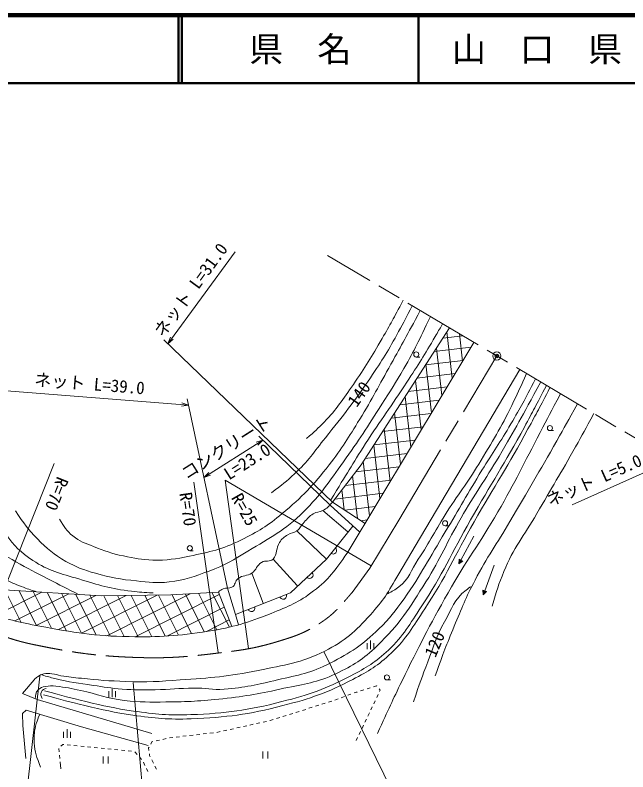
# Model space of a CAD drawing. Units: millimetres, scale not verified. Extents: x 40000 to 680000, y 20000 to 380000.
# Drawn here: x 273763 to 363711, y 269022 to 380000 of the extents above; entities that cross this region are included whole.
import ezdxf
from ezdxf.enums import TextEntityAlignment as Align

# ---------------------------------------------------------------- set-up
doc = ezdxf.new("R2010")
doc.units = ezdxf.units.MM
doc.header["$LTSCALE"] = 1000
doc.header["$PDMODE"] = 32
doc.header["$PDSIZE"] = 500
doc.linetypes.add('CHAIN', pattern=[18.5, 12, -1.5, 3.5, -1.5])
for name, color, linetype, lineweight in [('M-BGD', 7, 'Continuous', 13), ('M-BMK', 2, 'CHAIN', 13), ('M-BMK-SRVR', 3, 'Continuous', 13), ('M-STR-HTXT', 7, 'Continuous', 13), ('M-TTL', 2, 'Continuous', 140), ('M-TTL-LINE', 7, 'Continuous', 50), ('M-TTL-TXT', 7, 'Continuous', 13)]:
    doc.layers.add(name, color=color, linetype=linetype, lineweight=lineweight)
doc.layers.add('M-OTRS', color=6, linetype='Continuous')
doc.styles.add('ＭＳ ゴシック', font='')
doc.styles.get('ＭＳ ゴシック').set_extended_font_data('MS Gothic')

msp = doc.modelspace()

# ---------------------------------------------------------------- linework, layer by layer
at = {"layer": 'M-BGD'}
for p, q in [((324543, 314072), (337521, 334143)), ((339464, 332991), (336555, 332649)), ((337933, 326738), (337134, 333544)), ((339449, 329258), (338977, 333279)), ((322513, 301115), (341109, 332015)), ((340692, 331322), (335287, 330688)), ((336416, 324218), (335600, 331172)), ((332653, 329860), (333153, 329860)), ((339518, 329372), (334019, 328727)), ((334900, 321698), (334066, 328799)), ((332464, 302135), (347853, 328014)), ((338345, 327422), (332751, 326765)), ((333383, 319178), (332532, 326427)), ((337171, 325472), (331482, 324804)), ((331867, 316658), (330998, 324055)), ((335997, 323522), (330214, 322843)), ((334824, 321572), (328946, 320881)), ((330350, 314138), (329465, 321683)), ((333650, 319621), (327678, 318920)), ((328834, 311618), (327931, 319311)), ((352271, 319070), (352771, 319070)), ((332477, 317671), (326410, 316959)), ((327317, 309099), (326397, 316939)), ((331303, 315721), (325141, 314998)), ((320344, 308572), (324543, 314072)), ((325801, 306579), (324863, 314567)), ((330129, 313771), (323740, 313021)), ((324037, 306167), (323300, 312444)), ((328956, 311821), (322220, 311030)), ((327782, 309871), (320700, 309039)), ((322075, 307445), (321729, 310387)), ((325126, 305457), (320344, 308572)), ((324340, 304151), (319993, 308157)), ((326608, 307920), (322148, 307397)), ((318918, 307340), (322624, 304218)), ((325435, 305970), (324506, 305861)), ((315120, 304353), (319470, 300218)), ((336878, 305102), (337378, 305102)), ((341119, 303593), (339204, 300081)), ((330085, 298078), (332464, 302135)), ((299407, 301452), (299907, 301452)), ((311631, 300234), (315181, 296341)), ((338940, 300225), (338916, 299554)), ((339204, 300081), (338916, 299554)), ((338916, 299554), (339467, 299938)), ((339186, 300091), (338918, 299599)), ((339169, 300100), (338920, 299644)), ((339151, 300110), (338921, 299689)), ((339134, 300120), (338923, 299733)), ((339116, 300129), (338924, 299778)), ((339098, 300139), (338926, 299823)), ((339081, 300148), (338928, 299867)), ((339063, 300158), (338929, 299912)), ((339046, 300167), (338931, 299957)), ((339028, 300177), (338932, 300001)), ((339011, 300187), (338934, 300046)), ((338993, 300196), (338936, 300091)), ((338976, 300206), (338937, 300135)), ((338958, 300215), (338939, 300180)), ((339467, 299938), (338940, 300225)), ((339221, 300072), (338953, 299580)), ((339239, 300062), (338990, 299606)), ((339256, 300052), (339027, 299631)), ((339274, 300043), (339063, 299657)), ((339292, 300033), (339100, 299682)), ((339309, 300024), (339137, 299708)), ((339327, 300014), (339173, 299733)), ((339300, 300257), (339204, 300081)), ((339344, 300005), (339210, 299759)), ((339362, 299995), (339247, 299784)), ((339379, 299985), (339284, 299810)), ((339397, 299976), (339320, 299835)), ((339414, 299966), (339357, 299861)), ((339432, 299957), (339394, 299886)), ((339450, 299947), (339430, 299912)), ((344084, 299322), (342696, 295571)), ((308511, 298180), (310189, 293785)), ((277698, 295389), (270863, 291955)), ((272171, 295730), (286392, 294852)), ((274651, 290941), (272247, 295725)), ((276894, 290486), (274326, 295597)), ((279112, 290080), (276405, 295469)), ((281319, 289695), (278484, 295340)), ((283501, 289363), (280563, 295212)), ((296642, 294961), (303598, 295392)), ((303390, 289868), (300706, 295213)), ((305216, 290245), (302659, 295334)), ((303598, 295392), (305583, 290338)), ((304946, 295973), (306120, 292118)), ((342978, 295467), (342415, 295675)), ((342415, 295675), (342488, 295008)), ((342434, 295668), (342420, 295630)), ((342452, 295661), (342425, 295586)), ((342471, 295654), (342429, 295541)), ((342490, 295647), (342434, 295497)), ((342509, 295640), (342439, 295453)), ((342527, 295633), (342444, 295408)), ((342546, 295626), (342449, 295364)), ((342565, 295619), (342454, 295319)), ((342584, 295612), (342459, 295275)), ((342602, 295605), (342464, 295230)), ((342621, 295598), (342468, 295186)), ((342640, 295592), (342473, 295141)), ((342659, 295585), (342478, 295097)), ((342677, 295578), (342483, 295052)), ((342696, 295571), (342488, 295008)), ((342488, 295008), (342978, 295467)), ((342715, 295564), (342521, 295039)), ((342734, 295557), (342553, 295069)), ((342752, 295550), (342586, 295100)), ((342771, 295543), (342619, 295130)), ((342790, 295536), (342651, 295161)), ((342809, 295529), (342684, 295191)), ((342766, 295758), (342696, 295571)), ((342827, 295522), (342716, 295222)), ((342846, 295515), (342749, 295253)), ((342865, 295508), (342782, 295283)), ((342884, 295501), (342814, 295314)), ((342903, 295494), (342847, 295344)), ((342921, 295487), (342880, 295375)), ((342940, 295480), (342912, 295405)), ((342959, 295474), (342945, 295436)), ((281666, 295144), (273727, 291156)), ((285634, 294899), (276861, 290492)), ((290074, 294891), (280134, 289898)), ((285641, 289112), (282641, 295084)), ((294626, 294940), (283519, 289360)), ((287736, 288951), (284720, 294955)), ((286392, 294852), (296642, 294961)), ((289794, 288866), (286784, 294856)), ((299473, 295136), (287223, 288983)), ((291824, 288833), (288788, 294878)), ((293833, 288845), (290792, 294899)), ((303736, 295040), (291406, 288846)), ((295810, 288919), (292795, 294920)), ((297749, 289069), (294799, 294941)), ((299653, 289289), (296799, 294971)), ((301532, 289559), (298752, 295092)), ((304470, 293170), (296043, 288937)), ((306120, 292118), (306557, 290588)), ((305204, 291301), (301839, 289610)), ((325431, 287022), (325431, 287897)), ((325931, 287022), (325931, 288272)), ((326431, 287022), (326431, 287897)), ((319127, 286580), (330380, 263591)), ((274822, 280537), (276541, 282519)), ((291076, 282113), (293182, 258068)), ((328345, 282495), (328845, 282495)), ((287495, 279959), (287495, 280834)), ((287995, 279959), (287995, 281209)), ((288495, 279959), (288495, 280834)), ((324468, 280906), (324945, 281055)), ((325423, 281203), (325900, 281352)), ((326378, 281500), (326789, 281628)), ((326789, 281628), (326837, 281578)), ((327183, 281217), (327370, 281022)), ((327370, 281022), (327271, 280815)), ((276990, 279623), (274822, 280537)), ((320702, 279561), (321171, 279732)), ((321641, 279904), (322111, 280076)), ((322580, 280247), (323050, 280419)), ((323519, 280591), (323905, 280731)), ((323905, 280731), (323990, 280758)), ((327056, 280363), (326840, 279912)), ((293827, 274666), (276990, 279623)), ((317846, 278642), (318323, 278793)), ((318799, 278944), (319276, 279095)), ((319753, 279245), (320230, 279396)), ((326195, 278558), (325979, 278107)), ((326625, 279461), (326410, 279010)), ((274837, 277589), (275368, 278063)), ((274892, 275810), (274837, 277589)), ((275368, 278063), (283506, 275613)), ((314032, 277436), (314509, 277587)), ((314986, 277738), (315462, 277889)), ((315939, 278039), (316416, 278190)), ((316892, 278341), (317369, 278492)), ((325764, 277656), (325549, 277205)), ((310195, 276319), (310683, 276426)), ((311171, 276534), (311190, 276538)), ((311190, 276538), (311648, 276683)), ((312125, 276834), (312602, 276984)), ((313079, 277135), (313555, 277286)), ((325333, 276753), (325118, 276302)), ((275353, 270988), (274892, 275810)), ((281380, 274032), (281380, 275282)), ((283506, 275613), (293271, 272899)), ((305312, 275244), (305800, 275351)), ((306288, 275459), (306776, 275566)), ((307265, 275674), (307753, 275781)), ((308241, 275889), (308730, 275996)), ((309218, 276104), (309706, 276211)), ((324903, 275851), (324687, 275400)), ((280880, 274032), (280880, 274907)), ((281880, 274032), (281880, 274907)), ((297398, 274127), (297895, 274183)), ((298392, 274240), (298889, 274296)), ((299385, 274353), (299882, 274409)), ((300379, 274465), (300876, 274522)), ((301373, 274578), (301869, 274635)), ((302366, 274691), (302863, 274748)), ((303358, 274813), (303847, 274921)), ((304335, 275029), (304823, 275136)), ((324472, 274948), (324257, 274497)), ((280490, 272812), (280776, 273049)), ((280776, 273049), (280904, 273036)), ((293668, 273100), (293849, 273432)), ((293849, 273432), (293967, 273459)), ((294455, 273570), (294942, 273681)), ((295430, 273792), (295917, 273904)), ((296405, 274014), (296901, 274071)), ((324041, 274046), (323832, 273608)), ((280219, 271969), (280170, 272467)), ((281401, 272985), (281899, 272934)), ((282396, 272883), (282894, 272832)), ((283391, 272781), (283888, 272731)), ((284386, 272680), (284883, 272629)), ((285381, 272578), (285878, 272527)), ((286376, 272477), (286873, 272430)), ((287371, 272383), (287869, 272336)), ((288367, 272289), (288864, 272242)), ((289362, 272195), (289860, 272148)), ((290358, 272101), (290856, 272054)), ((291326, 271952), (291663, 271583)), ((293364, 272544), (293428, 272661)), ((293407, 272179), (293364, 272544)), ((310114, 271994), (310114, 270994)), ((310864, 270994), (310864, 271994)), ((280317, 270974), (280268, 271472)), ((286670, 271270), (286670, 270270)), ((287420, 270270), (287420, 271270)), ((292001, 271214), (292338, 270845)), ((293494, 271445), (293466, 271683)), ((293610, 271212), (293494, 271445)), ((280464, 269481), (280366, 270477)), ((292604, 270428), (292819, 269976)), ((294054, 270316), (293832, 270764)), ((294499, 269420), (294276, 269868)), ((293033, 269524), (293247, 269073))]:
    msp.add_line(p, q, dxfattribs=at)
msp.add_lwpolyline([(306120, 292118), (314203, 295262), (319470, 300218), (323325, 305071)], dxfattribs=at)
for centre in [(332653, 330235), (352271, 319445), (336878, 305477), (299407, 301827), (328345, 282870)]:
    msp.add_circle(centre, 375, dxfattribs=at)
for centre, start, end in [((320462, 301467), 231.53881, 51.53881), ((316990, 297885), 223.2543, 43.2543), ((313109, 294837), 201.25949, 21.25949), ((308450, 293024), 201.25949, 21.25949)]:
    msp.add_arc(centre, 500, start, end, dxfattribs=at)
for points, knots in [([(311393, 309959), (313024, 311145), (313518, 311567), (314773, 312722), (316781, 314570), (317607, 315901), (319316, 318028), (322008, 321378), (323498, 323278), (325918, 326829), (327662, 329388), (328574, 330873), (330061, 333589), (330866, 335059), (331139, 335557), (332045, 337392)], [0, 0, 0, 0, 1, 1, 1, 2, 2, 2, 3, 3, 3, 4, 4, 4, 5, 5, 5, 5]), ([(316546, 317918), (317800, 318968), (318162, 319336), (319127, 320317), (321043, 322264), (321839, 323611), (323416, 325841), (325202, 328369), (326065, 329882), (327623, 332556), (328885, 334723), (329287, 335457), (330725, 338175)], [0, 0, 0, 0, 1, 1, 1, 2, 2, 2, 3, 3, 3, 4, 4, 4, 4]), ([(280293, 306089), (280974, 304923), (281294, 304409), (282232, 303618), (283244, 302763), (284034, 302592), (285261, 302091), (286934, 301407), (287903, 301063), (289671, 300686), (291334, 300330), (292283, 300126), (293984, 300080), (296087, 300023), (297278, 300240), (299339, 300661), (302377, 301283), (304146, 301635), (306920, 303021), (309431, 304275), (310823, 305087), (312972, 306892), (315936, 309381), (317449, 310991), (319842, 314034), (321792, 316515), (322694, 318053), (324346, 320742), (326243, 323830), (327161, 325646), (328926, 328811), (330634, 331873), (331166, 332852), (333243, 336681)], [0, 0, 0, 0, 1, 1, 1, 2, 2, 2, 3, 3, 3, 4, 4, 4, 5, 5, 5, 6, 6, 6, 7, 7, 7, 8, 8, 8, 9, 9, 9, 10, 10, 10, 11, 11, 11, 11]), ([(273797, 307311), (275124, 305340), (275593, 304652), (277032, 303203), (278500, 301727), (279397, 300916), (281212, 299896), (282811, 298996), (283806, 298644), (285574, 298151), (287870, 297511), (289198, 297253), (291571, 297024), (293437, 296845), (294509, 296643), (296369, 296879), (298733, 297179), (300017, 297665), (302257, 298478), (304596, 299328), (305799, 300095), (307927, 301386), (311274, 303418), (313321, 304430), (316109, 307179), (318710, 309743), (319807, 311523), (321943, 314485), (324264, 317701), (325452, 319583), (327591, 322924), (328886, 324948), (329625, 326076), (330825, 328158), (332499, 331062), (332967, 332123), (334722, 335804)], [0, 0, 0, 0, 1, 1, 1, 2, 2, 2, 3, 3, 3, 4, 4, 4, 5, 5, 5, 6, 6, 6, 7, 7, 7, 8, 8, 8, 9, 9, 9, 10, 10, 10, 11, 11, 11, 12, 12, 12, 12]), ([(320121, 308906), (322524, 312912), (323169, 313974), (325216, 317163), (327503, 320727), (328955, 322611), (331268, 326159), (332949, 328738), (333869, 330200), (335423, 332859), (335852, 333592), (335995, 333828), (336511, 334742)], [0, 0, 0, 0, 1, 1, 1, 2, 2, 2, 3, 3, 3, 4, 4, 4, 4]), ([(328406, 295153), (329188, 295492), (329478, 295709), (330097, 296166), (331646, 297309), (331862, 298597), (332929, 300199), (334705, 302862), (335478, 304495), (337202, 307193), (339097, 310159), (340358, 311694), (342163, 314716), (344155, 318051), (345314, 319907), (346988, 323412), (347733, 324972), (347996, 325506), (348813, 327444)], [0, 0, 0, 0, 1, 1, 1, 2, 2, 2, 3, 3, 3, 4, 4, 4, 5, 5, 5, 6, 6, 6, 6]), ([(277660, 283263), (278574, 282968), (278848, 282904), (279616, 282702), (281768, 282135), (283023, 282025), (285224, 281705), (286880, 281464), (287806, 281286), (289475, 281167), (291363, 281032), (292428, 281046), (294321, 281070), (296538, 281097), (297775, 281289), (299991, 281312), (301734, 281331), (302712, 281012), (304450, 281143), (307546, 281375), (309255, 281812), (312279, 282515), (315369, 283233), (317203, 283513), (320021, 284968), (323050, 286532), (324716, 287611), (327163, 289984), (328781, 291553), (329562, 292572), (330859, 294415), (333444, 298088), (334566, 300361), (336892, 304204), (339027, 307730), (340147, 309751), (342297, 313268), (343927, 315936), (344961, 317357), (346540, 320056), (348023, 322590), (348484, 323457), (350164, 326643)], [0, 0, 0, 0, 1, 1, 1, 2, 2, 2, 3, 3, 3, 4, 4, 4, 5, 5, 5, 6, 6, 6, 7, 7, 7, 8, 8, 8, 9, 9, 9, 10, 10, 10, 11, 11, 11, 12, 12, 12, 13, 13, 13, 14, 14, 14, 14]), ([(276727, 279734), (276762, 280264), (276768, 280646), (277133, 281031), (277452, 281368), (277748, 281454), (278203, 281548), (278799, 281671), (279155, 281643), (279761, 281584), (281196, 281443), (281985, 281239), (283397, 280948), (285904, 280432), (287240, 279765), (289785, 279493), (292158, 279239), (293505, 279251), (295891, 279275), (299161, 279308), (301000, 279389), (304251, 279748), (307788, 280138), (309759, 280497), (313231, 281279), (316252, 281959), (318072, 282082), (320864, 283423), (323426, 284655), (324849, 285522), (326897, 287494), (330223, 290695), (331586, 292996), (334067, 296890), (336312, 300414), (337115, 302656), (339219, 306267), (341304, 309847), (342681, 311727), (344793, 315290), (347285, 319493), (348040, 320912), (350911, 326199)], [0, 0, 0, 0, 1, 1, 1, 2, 2, 2, 3, 3, 3, 4, 4, 4, 5, 5, 5, 6, 6, 6, 7, 7, 7, 8, 8, 8, 9, 9, 9, 10, 10, 10, 11, 11, 11, 12, 12, 12, 13, 13, 13, 14, 14, 14, 14]), ([(277939, 280335), (280825, 279528), (281615, 279315), (283995, 278760), (286731, 278121), (288267, 277747), (291048, 277349), (294355, 276876), (296245, 276674), (299583, 276810), (304896, 277026), (307907, 277420), (313060, 278736), (317204, 279794), (319516, 280609), (323315, 282573), (325696, 283805), (327030, 284609), (328980, 286449), (331284, 288625), (332126, 290276), (333885, 292913), (337068, 297687), (338288, 300709), (341145, 305685), (344208, 311020), (346120, 313897), (349049, 319306), (350332, 321675), (350760, 322452), (352270, 325393)], [0, 0, 0, 0, 1, 1, 1, 2, 2, 2, 3, 3, 3, 4, 4, 4, 5, 5, 5, 6, 6, 6, 7, 7, 7, 8, 8, 8, 9, 9, 9, 10, 10, 10, 10]), ([(278090, 280915), (280968, 280110), (281756, 279898), (284130, 279345), (286844, 278712), (288367, 278340), (291126, 277945), (294394, 277478), (296261, 277277), (299559, 277412), (304823, 277628), (307806, 278018), (312910, 279320), (317002, 280364), (319285, 281169), (323036, 283110), (325358, 284311), (326659, 285095), (328561, 286890), (330826, 289029), (331653, 290652), (333383, 293244), (336559, 298006), (337775, 301020), (340625, 305984), (343686, 311315), (345597, 314191), (348524, 319597), (349808, 321969), (350235, 322742), (351753, 325700)], [0, 0, 0, 0, 1, 1, 1, 2, 2, 2, 3, 3, 3, 4, 4, 4, 5, 5, 5, 6, 6, 6, 7, 7, 7, 8, 8, 8, 9, 9, 9, 10, 10, 10, 10]), ([(326965, 274663), (328641, 278391), (329116, 279379), (330564, 282368), (333046, 287495), (334530, 290326), (337324, 295290), (339992, 300028), (341895, 302441), (344630, 307141), (347223, 311599), (348433, 314231), (350833, 318796), (351999, 321015), (352367, 321712), (353808, 324481)], [0, 0, 0, 0, 1, 1, 1, 2, 2, 2, 3, 3, 3, 4, 4, 4, 5, 5, 5, 5]), ([(157125, 324050), (158930, 323467), (159532, 323340), (161105, 323014), (164220, 322368), (166049, 322538), (169228, 322414), (173867, 322233), (176471, 322445), (181114, 322469), (184968, 322488), (187131, 322693), (190982, 322523), (194250, 322379), (196065, 322062), (199323, 321760), (202919, 321427), (204942, 321320), (208528, 320897), (212743, 320399), (215074, 319885), (219287, 319370), (223226, 318889), (225506, 319161), (229400, 318398), (231171, 318051), (232098, 317585), (233798, 316980), (236359, 316069), (237656, 315195), (240232, 314327), (242427, 313588), (243667, 313169), (245938, 312710), (248468, 312198), (249906, 311959), (252481, 311783), (254456, 311648), (255570, 311829), (257551, 311837), (259084, 311843), (259951, 311991), (261476, 311837), (262208, 311763), (262768, 311984), (263330, 311510), (263775, 311135), (263746, 310699), (263930, 310147), (264199, 309338), (264233, 308852), (264420, 308021), (264656, 306976), (264636, 306347), (265013, 305344), (265405, 304299), (265847, 303809), (266491, 302897), (267265, 301800), (267752, 301211), (268720, 300280), (270099, 298953), (270855, 298134), (272515, 297181), (273438, 296652), (274019, 296476), (275011, 296091), (275798, 295785), (276299, 295616), (276911, 295437)], [0, 0, 0, 0, 1, 1, 1, 2, 2, 2, 3, 3, 3, 4, 4, 4, 5, 5, 5, 6, 6, 6, 7, 7, 7, 8, 8, 8, 9, 9, 9, 10, 10, 10, 11, 11, 11, 12, 12, 12, 13, 13, 13, 14, 14, 14, 15, 15, 15, 16, 16, 16, 17, 17, 17, 18, 18, 18, 19, 19, 19, 20, 20, 20, 21, 21, 21, 22, 22, 22, 23, 23, 23, 23]), ([(335437, 283121), (336704, 286616), (337047, 287574), (338218, 290372), (339336, 293045), (339921, 294569), (341271, 297132), (343096, 300596), (344412, 302371), (346396, 305747), (349105, 310356), (350651, 312922), (353279, 317578), (354471, 319690), (354854, 320362), (356307, 322998)], [0, 0, 0, 0, 1, 1, 1, 2, 2, 2, 3, 3, 3, 4, 4, 4, 5, 5, 5, 5]), ([(343795, 293333), (344439, 295701), (344726, 296453), (345504, 298385), (346930, 301930), (348435, 303577), (350338, 306890), (352542, 310729), (353872, 312825), (356028, 316690), (357088, 318590), (357431, 319200), (358711, 321572)], [0, 0, 0, 0, 1, 1, 1, 2, 2, 2, 3, 3, 3, 4, 4, 4, 4]), ([(169933, 309424), (172579, 309511), (173250, 309540), (175377, 309619), (183229, 309913), (187623, 310164), (195473, 310525), (199524, 310712), (201789, 310946), (205843, 311010), (208883, 311057), (210592, 311146), (213626, 310959), (216678, 310772), (218375, 310474), (221390, 309962), (224341, 309460), (226002, 309160), (228877, 308326), (232443, 307291), (234374, 306493), (237855, 305200), (243381, 303148), (246427, 301869), (251886, 299644), (255893, 298011), (258098, 297000), (262100, 295355), (264958, 294179), (266507, 293373), (269444, 292409), (272478, 291413), (274227, 290973), (277368, 290398), (282442, 289469), (285325, 288942), (290483, 288850), (295036, 288769), (297617, 288932), (302114, 289650), (305808, 290240), (307851, 290880), (311331, 292254), (313900, 293269), (315397, 293872), (317583, 295561), (319878, 297335), (320635, 298448), (322513, 301115)], [0, 0, 0, 0, 1, 1, 1, 2, 2, 2, 3, 3, 3, 4, 4, 4, 5, 5, 5, 6, 6, 6, 7, 7, 7, 8, 8, 8, 9, 9, 9, 10, 10, 10, 11, 11, 11, 12, 12, 12, 13, 13, 13, 14, 14, 14, 15, 15, 15, 16, 16, 16, 16]), ([(265927, 311319), (266293, 309081), (266425, 308188), (267272, 306376), (268077, 304653), (268631, 303664), (269998, 302341), (271297, 301084), (272331, 300753), (273887, 299833), (275675, 298776), (276734, 298284), (278576, 297325), (280442, 296354), (281295, 295930), (283081, 295056)], [0, 0, 0, 0, 1, 1, 1, 2, 2, 2, 3, 3, 3, 4, 4, 4, 5, 5, 5, 5]), ([(270089, 308811), (270842, 306558), (271160, 305633), (272379, 303904), (273628, 302131), (274550, 301230), (276359, 300033), (278733, 298462), (280396, 298138), (283119, 297307), (286089, 296402), (287775, 295847), (290861, 295508), (292091, 295373), (292547, 295310), (294019, 295274)], [0, 0, 0, 0, 1, 1, 1, 2, 2, 2, 3, 3, 3, 4, 4, 4, 5, 5, 5, 5]), ([(303598, 295392), (303877, 295637), (304008, 295726), (304311, 295870), (304768, 296089), (305139, 295862), (305587, 296097), (306136, 296384), (306014, 297015), (306508, 297389), (307179, 297896), (307823, 297697), (308511, 298180), (309188, 298656), (309245, 299292), (309935, 299749), (310509, 300131), (311165, 299727), (311631, 300234), (312324, 300989), (312013, 301825), (312576, 302681), (312929, 303219), (313241, 303457), (313787, 303796), (314267, 304094), (314668, 304015), (315120, 304353), (315642, 304744), (315732, 305170), (316180, 305644), (316673, 306164), (316927, 306503), (317537, 306880), (318021, 307178), (318413, 307079), (318918, 307340), (319572, 307678), (319793, 307964), (320344, 308572)], [0, 0, 0, 0, 1, 1, 1, 2, 2, 2, 3, 3, 3, 4, 4, 4, 5, 5, 5, 6, 6, 6, 7, 7, 7, 8, 8, 8, 9, 9, 9, 10, 10, 10, 11, 11, 11, 12, 12, 12, 13, 13, 13, 13]), ([(276541, 282519), (276746, 282740), (276831, 282816), (277046, 282969), (277364, 283196), (277575, 283301), (277958, 283378), (278423, 283472), (278701, 283478), (279171, 283419), (279693, 283354), (279968, 283224), (280485, 283128), (281649, 282913), (282313, 282866), (283490, 282740), (286035, 282468), (287469, 282371), (290027, 282279), (293131, 282167), (294878, 282269), (297975, 282497), (302476, 282830), (305027, 282978), (309445, 283903), (313337, 284717), (315659, 284974), (319222, 286738), (322214, 288218), (323672, 289582), (325907, 292061), (327824, 294186), (328472, 295227), (330085, 298078)], [0, 0, 0, 0, 1, 1, 1, 2, 2, 2, 3, 3, 3, 4, 4, 4, 5, 5, 5, 6, 6, 6, 7, 7, 7, 8, 8, 8, 9, 9, 9, 10, 10, 10, 11, 11, 11, 11]), ([(332233, 279300), (333197, 282119), (333459, 282879), (334335, 285140), (335235, 287463), (335539, 288872), (336788, 291028), (337887, 292924), (338200, 294344), (339950, 295662), (340265, 295899), (340393, 296025), (340784, 296228)], [0, 0, 0, 0, 1, 1, 1, 2, 2, 2, 3, 3, 3, 4, 4, 4, 4]), ([(277721, 279791), (277586, 280120), (277455, 280411), (277620, 280749), (277771, 281056), (278020, 281159), (278324, 281270)], [0, 0, 0, 0, 1, 1, 1, 2, 2, 2, 2]), ([(277504, 269703), (276926, 271224), (276636, 271844), (276583, 273289), (276543, 274392), (276557, 275042), (276874, 276100), (277036, 276642), (277107, 276865), (277390, 277454)], [0, 0, 0, 0, 1, 1, 1, 2, 2, 2, 3, 3, 3, 3])]:
    msp.add_open_spline(points, degree=3, knots=knots, dxfattribs=at)
at = {"layer": 'M-BMK'}
msp.add_line((373572, 312756), (319610, 344769), dxfattribs=at)
msp.add_lwpolyline([(323228, 295333), (325824, 298898), (330066, 305938), (344477, 330016)], dxfattribs=at)
msp.add_open_spline([(251893, 296816), (259113, 293792), (261066, 292900), (267092, 290781), (270684, 289518), (272618, 288489), (276347, 287719), (282251, 286500), (285636, 285994), (291661, 285797), (296843, 285628), (299765, 285971), (304909, 286615), (307986, 287000), (309713, 287341), (312678, 288250), (314882, 288926), (316141, 289363), (318103, 290572), (320429, 292005), (321209, 293002), (323228, 295333)], degree=3, knots=[0, 0, 0, 0, 1, 1, 1, 2, 2, 2, 3, 3, 3, 4, 4, 4, 5, 5, 5, 6, 6, 6, 7, 7, 7, 7], dxfattribs=at)
at = {"layer": 'M-BMK-SRVR'}
msp.add_circle((344477, 330016), 600, dxfattribs=at)
at = {"layer": 'M-OTRS'}
msp.add_point((344477, 330016), dxfattribs=at)
at = {"layer": 'M-STR-HTXT'}
for p, q in [((296181, 331809), (306071, 345264)), ((320344, 308572), (295588, 332380)), ((296181, 331809), (296572, 332763)), ((296181, 331809), (296975, 332466)), ((269877, 325126), (299206, 322823)), ((299206, 322823), (298228, 323151)), ((304946, 295973), (299013, 323724)), ((299206, 322823), (298189, 322653)), ((301477, 312199), (310110, 317678)), ((310110, 317678), (309132, 317353)), ((310110, 317678), (309400, 316931)), ((319993, 308157), (309525, 318242)), ((269750, 289824), (279493, 314227)), ((366636, 313174), (355530, 308195)), ((301477, 312199), (302188, 312946)), ((301477, 312199), (302455, 312523)), ((303564, 286510), (299986, 311510)), ((308028, 287118), (304588, 311799)), ((304588, 311799), (326023, 299228)), ((277403, 283036), (273796, 250866))]:
    msp.add_line(p, q, dxfattribs=at)
at = {"layer": 'M-TTL'}
msp.add_line((680000, 380000), (40000, 380000), dxfattribs=at)
at = {"layer": 'M-TTL-LINE'}
for p, q in [((297750, 380000), (297750, 370000)), ((298250, 380000), (298250, 370000)), ((333000, 380000), (333000, 370000)), ((40000, 370000), (680000, 370000))]:
    msp.add_line(p, q, dxfattribs=at)

# ---------------------------------------------------------------- texts
at = {"layer": 'M-BGD', "style": 'ＭＳ ゴシック'}
for s, rotation, p in [('140', 54.89, (324239, 324441)), ('120', 67.166, (335346, 287769))]:
    msp.add_text(s, height=1833, rotation=rotation, dxfattribs=at).set_placement(p, align=Align.MIDDLE_CENTER)
at = {"layer": 'M-STR-HTXT', "style": 'ＭＳ ゴシック'}
for s, rotation, p in [('ネット L=31.0', 53.684, (300723, 338832)), ('ネット L=39.0', 355.511, (284581, 324473)), ('コンクリート', 32.404, (305526, 315361)), ('L=23.0', 32.404, (308613, 313294)), ('ネット L=5.0', 24.146, (359352, 310450)), ('R=70', 248.237, (278520, 310341)), ('R=70', 278.145, (297689, 307344)), ('R=25', 299.511, (306161, 306778))]:
    msp.add_text(s, height=1833, rotation=rotation, dxfattribs=at).set_placement(p, align=Align.BOTTOM_CENTER)
at = {"layer": 'M-TTL-TXT', "style": 'ＭＳ ゴシック'}
for s, p in [('県\u3000名', (315625, 375000)), ('山\u3000口\u3000県', (350375, 375000))]:
    msp.add_text(s, height=3666, dxfattribs=at).set_placement(p, align=Align.MIDDLE_CENTER)

doc.saveas('drawing.dxf')
